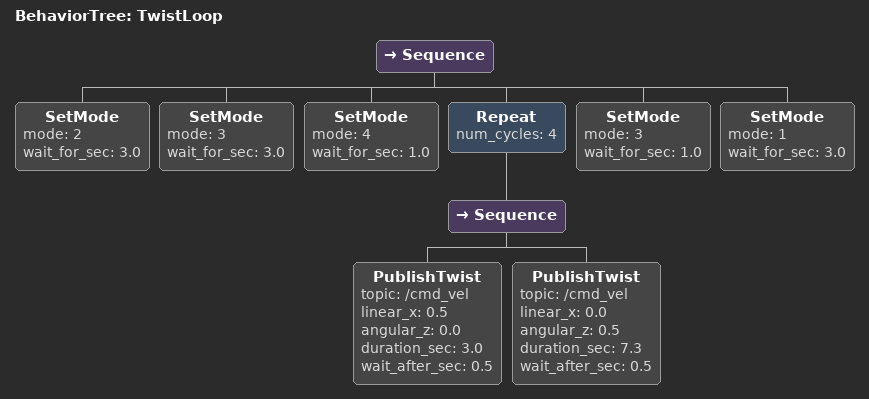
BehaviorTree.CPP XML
<root BTCPP_format="4">
  <BehaviorTree ID="TwistLoop">
    <Sequence>

      <!-- 1. Boot: bring the robot up through the FSM -->
      <SetMode mode="2" wait_for_sec="3.0" />
      <SetMode mode="3" wait_for_sec="3.0" />
      <SetMode mode="4" wait_for_sec="1.0" />

      <!-- 2. Square: 4 sides × (straight + turn 90°) -->
      <Repeat num_cycles="4">
        <Sequence>
          <!-- Go straight -->
          <PublishTwist
            topic="/cmd_vel"
            linear_x="0.5"
            angular_z="0.0"
            duration_sec="3.0"
            wait_after_sec="0.5" />

          <!-- Turn ~90° left -->
          <PublishTwist
            topic="/cmd_vel"
            linear_x="0.0"
            angular_z="0.5"
            duration_sec="7.3"
            wait_after_sec="0.5" />
        </Sequence>
      </Repeat>

      <!-- 3. Shutdown: stop moving then sit -->
      <SetMode mode="3" wait_for_sec="1.0" />
      <SetMode mode="1" wait_for_sec="3.0" />

    </Sequence>
  </BehaviorTree>
</root>
